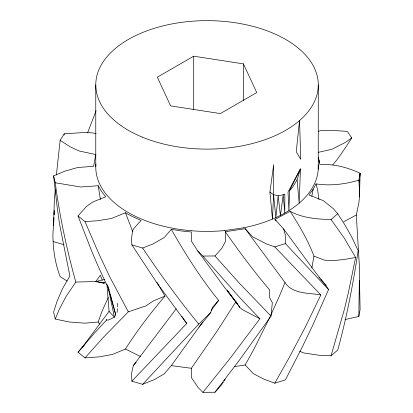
<?xml version="1.0" encoding="UTF-8"?>
<svg xmlns="http://www.w3.org/2000/svg" width="413" height="413" viewBox="0 0 413 413"><rect width="100%" height="100%" fill="white"/><g stroke="black" fill="none" stroke-linecap="round" stroke-linejoin="round"><path stroke-width="0.62" d="M318.227 169.232L318.284 84.882M318.216 164.947A111.257 64.232 0 0 1 315.279 181.957C307.551 200.057 289.988 211.616 272.487 219.091L273.561 194.771L273.705 164.648L269.906 192.086L272.487 219.091A111.257 64.232 0 0 1 243.639 227.8M345 319.559L358.83 316.441L359.501 268.047L356.3 214.992L358.887 202.742L359.501 196.939L359.547 190.827L358.83 180.171L360.1 173.248C347.426 167.275 333.735 163.894 319.662 164.405L319.099 160.254L318.247 157.332M359.501 196.939L360.1 173.248L359.935 176.434M289.57 190.713L288.924 210.63L288.021 192.035L300.442 168.865L299.193 203.134L297.112 179.789L300.442 168.865L289.57 190.713L292.492 187.533L297.112 179.789M359.604 182.809L359.769 179.624M53.907 218.591L53.551 225.508L54.299 201.621L55.239 189.582M54.103 214.817L54.299 211.038M95.697 155.799L95.764 154.524L79.167 151.003L70.241 146.837L60.148 140.353L64.268 133.807L85.935 132.403L92.404 132.893L96.136 133.693M53.891 217.47L52.9 234.641C52.988 248.941 55.012 263.215 60.148 276.627L67.056 280.979M54.072 214.29L54.294 210.47M56.38 175.009L60.148 140.353M236.107 301.438L216.81 331.546L191.343 368.288L191.518 377.838L198.225 387.693L202.907 392.35L214.972 392.242L240.02 359.305L271.036 316.079L272.322 302.683L269.689 297.69L269.498 289.745C253.727 271.222 239.23 251.651 225.297 231.714L245.172 228.699L252.684 236.809L266.106 243.763L274.779 246.907L320.844 294.928L305.284 327.142L289.451 357.168L274.779 383.192L264.041 379.217L253.334 373.662L245.172 364.984L234.615 366.579M117.049 312.46L117.529 308.707M64.067 135.072L64.268 133.807M311.841 267.96L313.947 256.137C308.021 240.221 299.275 225.606 290.179 211.342L275.006 219.344L276.065 220.903M358.83 316.441L360.1 309.523L359.522 280.365M95.764 154.524L93.586 166.32L77.799 167.497L65.166 171.034L53.602 175.85L57.061 206.35L59.508 223.887L69.874 275.992L62.389 288.945L57.061 301.278L53.602 312.12L55.234 319.027L68.981 321.964L84.515 323.173L98.175 322.026L99.616 324.128M311.81 196.412L313.183 189.149L316.064 183.899C330.462 186.129 344.948 184.244 358.83 180.171M290.179 211.342C302.775 218.1 317.039 219.195 331.04 219.525L344.385 238.291L355.624 257.485L348.309 292.962L344.385 309.394L331.04 355.8L318.335 355.165L303.901 352.97L299.724 351.344M176.237 308.759L133.311 365.567L131.463 373.811L131.897 381.173L142.666 384.322L154.674 379.47L164.24 373.842L171.318 365.619L202.768 321.98M199.02 327.039L210.692 312.605L212.375 307.478L218.591 300.38C200.718 278.181 185.344 254.114 171.318 229.339L164.328 237.47L152.913 243.975L142.666 248.037L131.897 244.888L131.453 238.988L132.614 230.655L133.724 228.647L141.024 220.475L130.637 215.648L125.444 212.741L111.51 218.482L97.36 220.769L85.016 221.616L78.026 215.942L86.374 206.557L92.708 202.05L105.738 196.774L101.97 192.004L98.175 185.747L80.69 187.006L55.234 182.752L53.602 175.85M98.175 322.026L102.197 310.793L108.382 297.406M87.556 132.919L96.079 110.736M245.172 228.699L285.016 282.549L279.808 295.15L270.618 315.547M55.234 319.027L59.384 309.146L65.982 296.637L75.796 282.058C66.767 249.442 59.648 216.319 55.234 182.752M275.006 219.344L283.648 229.014L315.671 272.616L326.063 285.626L328.562 289.575L312.491 325.821L301.629 348.345L285.383 379.867L274.779 383.192M270.097 316.714L253.974 349.104L245.172 364.984M110.354 294.505L115.717 314.814L114.391 317.163L108.65 319.977L106.533 320.054L94.536 333.007L78.026 352.217L85.016 357.901L99.554 356.822L112.553 354.411L125.444 349.026C137.276 330.446 150.657 312.889 164.947 296.136L156.94 282.27M223.412 381.999L221.698 384.725L214.972 392.242M224.099 380.905L225.131 379.268M318.392 131.246L320.834 130.694L332.3 130.41L347.307 131.391L351.742 137.88L345.722 147.302L337.116 159.583L332.713 164.963M313.183 189.149L309.053 195.055L323.338 200.625L333.358 208.694L337.757 213.738L344.432 224.171L351.633 236.809L358.169 250.665C353.063 284.108 346.755 317.38 337.757 350.012L331.04 355.8M75.796 282.058L95.785 281.542L100.38 275.244L102.223 280.05M82.641 346.796L109.099 311.314M211.244 310.364L218.591 300.38M171.318 229.339L181.952 231.022L191.343 232.003L191.462 241.192L197.765 250.949L202.907 256.065L239.633 297.474L259.891 318.753L230.175 358.247L202.907 392.35M78.026 352.217L84.939 344.266M133.311 365.567L136.151 362.325M85.016 357.901L102.806 337.942L128.309 311.83L145.722 305.956L153.744 300.741L164.947 296.136M202.907 256.065L214.972 255.957L221.895 248.213L225.643 241.022L225.297 231.714M210.692 312.605L198.756 324.117L142.666 384.322M181.694 316.198L186.748 323.487L131.897 381.173M103.457 283.199L103.983 282.74L105.041 282.9L103.457 283.199L95.785 281.542L104.659 279.487M331.04 219.525L337.757 213.738M351.742 137.88L345.309 142.464L331.716 149.336L318.113 152.382M193.707 56.189L157.322 77.195L170.641 105.888L220.346 113.58L256.731 92.574L243.412 63.876L193.707 56.189L193.707 109.693M343.755 221.771L356.3 214.992M274.779 246.907L285.383 243.582L328.562 289.575M243.618 227.811L224.342 230.614M355.624 257.485L344.313 259.472L334.442 260.52L326.538 260.427L324.05 260.035L313.947 256.137M191.735 230.774L189.515 230.583A111.257 64.232 0 0 1 95.914 163.94M320.844 294.928C308.619 292.719 292.822 294.355 285.016 282.549M171.318 365.619L191.343 368.288M95.785 281.542L103.983 282.74M273.561 194.771L278.171 195.752L283.215 194.791L284.856 194.064L284.774 213.098L283.215 194.791L280.417 215.426L278.171 195.752L275.848 217.62L273.561 194.771L269.906 192.086M53.256 241.6L64.036 244.656M140.451 356.512L125.444 349.026M259.891 318.753L242.152 309.533L239.731 307.339L227.393 290.576L237.929 304.686L224.657 287.556L197.765 250.949M271.036 316.079L240.02 283.907L214.972 255.957M318.934 277.366L319.776 278.336M320.612 279.307L326.063 285.626M198.756 324.117C178.741 299.745 160.146 274.284 142.666 248.037M186.748 323.487L157.255 283.452L131.897 244.888M238.306 305.186L239.731 307.339M128.309 311.83L109.889 277.113L99.172 254.496L85.016 221.616M132.785 231.745L125.444 212.741M78.026 215.942L91.449 250.515L97.654 265.192L106.533 284.418L107.576 285.466L115.717 314.814M283.648 229.014L285.275 234.868L285.383 243.582M108.727 288.351L109.213 290.2M109.538 291.428L110.028 293.276M316.064 183.899L317.664 190.243L318.97 199.562M107.669 285.347L114.391 317.163L109.084 311.438L106.91 284.087M98.175 185.747L100.421 199.433M117.225 303.219L117.529 306.776M106.487 319.161L106.533 320.054M319.099 160.254L319.161 162.794M243.412 63.876L243.412 100.622M95.77 84.882L95.77 166.837M224.388 230.599A111.257 64.232 0 0 1 191.792 230.784M299.533 120.57L296.245 151.788L300.772 159.299L299.533 120.57M142.222 137.095A111.257 64.232 0 0 0 317.747 91.18A111.257 64.232 0 0 0 161.111 26.375A111.257 64.232 0 0 0 142.222 137.095"/></g></svg>
